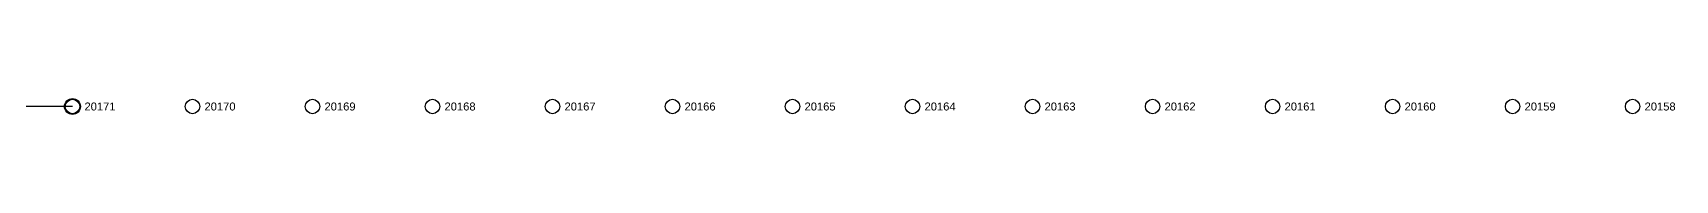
# Model space of a CAD drawing. Extents: x -5 to 376, y -217 to 241.
# Drawn here: x 75.2 to 127.4, y 207.3 to 207.8 of the extents above; entities that cross this region are included whole.
import ezdxf

# ---------------------------------------------------------------- set-up
doc = ezdxf.new("R2010")
doc.units = 0
for name, color, linetype in [('BOTTOM_WIRES_BLUE', 5, 'CONTINUOUS'), ('FIXTURE_INTERFACE_PIN', 4, 'CONTINUOUS'), ('TESTER_INTERFACE_PIN', 144, 'CONTINUOUS'), ('TESTER_INTERFACE_PIN_LABEL', 144, 'CONTINUOUS')]:
    doc.layers.add(name, color=color, linetype=linetype)
doc.styles.get("Standard").update_dxf_attribs({"font": 'arial.ttf'})

msp = doc.modelspace()

# ---------------------------------------------------------------- linework, layer by layer
at = {"layer": 'BOTTOM_WIRES_BLUE'}
msp.add_line((76.48194, 207.5815), (72.67194, 207.5815), dxfattribs=at)
at = {"layer": 'FIXTURE_INTERFACE_PIN'}
msp.add_circle((76.48194, 207.5815), 0.254, dxfattribs=at)
at = {"layer": 'TESTER_INTERFACE_PIN'}
for centre in [(76.48194, 207.5815), (80.29194, 207.5815), (84.10194, 207.5815), (87.91194, 207.5815), (91.72194, 207.5815), (95.53194, 207.5815), (99.34194, 207.5815), (103.15194, 207.5815), (106.96194, 207.5815), (110.77194, 207.5815), (114.58194, 207.5815), (118.39194, 207.5815), (122.20194, 207.5815), (126.01194, 207.5815)]:
    msp.add_circle(centre, 0.2286, dxfattribs=at)

# ---------------------------------------------------------------- texts
at = {"layer": 'TESTER_INTERFACE_PIN_LABEL'}
for s, p in [('20171', (76.86294, 207.4545)), ('20170', (80.67294, 207.4545)), ('20169', (84.48294, 207.4545)), ('20168', (88.29294, 207.4545)), ('20167', (92.10294, 207.4545)), ('20166', (95.91294, 207.4545)), ('20165', (99.72294, 207.4545)), ('20164', (103.53294, 207.4545)), ('20163', (107.34294, 207.4545)), ('20162', (111.15294, 207.4545)), ('20161', (114.96294, 207.4545)), ('20160', (118.77294, 207.4545)), ('20159', (122.58294, 207.4545)), ('20158', (126.39294, 207.4545))]:
    msp.add_text(s, height=0.254, dxfattribs=at).set_placement(p)

doc.saveas('drawing.dxf')
